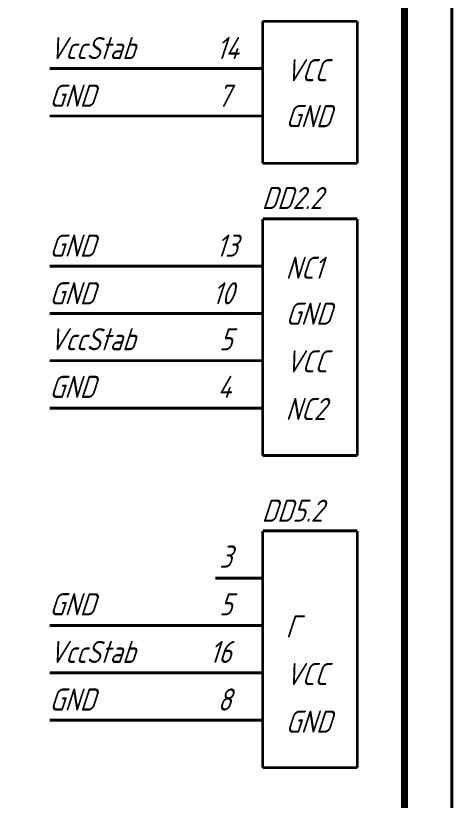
# Model space of a CAD drawing. Header units: millimetres. Extents: x 0 to 420, y 0 to 297.
# Drawn here: x 373.9 to 420.1, y 82.7 to 165.6 of the extents above; entities that cross this region are included whole.
import ezdxf

# ---------------------------------------------------------------- set-up
doc = ezdxf.new("R2010")
doc.units = ezdxf.units.MM
doc.layers.add('Sheet', color=255, linetype='Continuous')
doc.styles.add('GOST', font='', dxfattribs={"oblique": 18})
doc.styles.get('GOST').set_extended_font_data('GOST type A')

msp = doc.modelspace()

# ---------------------------------------------------------------- linework, layer by layer
at = {"layer": 'Sheet'}
for points, const_width in [([(0.045, 297), (419.978, 297), (419.978, 0), (0.045, 0), (0.045, 297)], 0.3), ([(0.045, 297), (0.045, 0), (419.978, 0), (419.978, 297), (0.045, 297), (0.045, 297)], 0.0991), ([(0.045, 297), (0.045, 0), (419.978, 0), (419.978, 297), (0.045, 297), (0.045, 297)], 0.0991)]:
    msp.add_lwpolyline(points, close=True, dxfattribs=dict(at, const_width=const_width))
for points, const_width in [([(414.97, 291.992), (414.97, 292.361), (414.97, 4.618)], 0.749), ([(399.97, 149.982), (399.97, 164.985)], 0.3), ([(399.97, 164.985), (409.985, 164.985)], 0.3), ([(409.985, 164.985), (409.985, 149.982)], 0.3), ([(377.47, 159.999), (379.985, 159.999), (379.985, 159.999), (394.985, 159.999)], 0.3), ([(399.97, 159.999), (394.985, 159.999)], 0.3), ([(377.47, 154.991), (379.985, 154.991), (379.985, 154.991), (394.985, 154.991)], 0.3), ([(399.97, 154.991), (394.985, 154.991)], 0.3), ([(409.985, 149.982), (399.97, 149.982)], 0.3), ([(399.97, 119.122), (399.97, 144.119)], 0.3), ([(399.97, 144.119), (409.985, 144.119)], 0.3), ([(409.985, 144.119), (409.985, 119.122)], 0.3), ([(377.47, 139.133), (379.985, 139.133), (379.985, 139.133), (394.985, 139.133)], 0.3), ([(399.97, 139.133), (394.985, 139.133)], 0.3), ([(377.47, 134.125), (379.985, 134.125), (379.985, 134.125), (394.985, 134.125)], 0.3), ([(399.97, 134.125), (394.985, 134.125)], 0.3), ([(377.47, 129.139), (379.985, 129.139), (379.985, 129.139), (394.985, 129.139)], 0.3), ([(399.97, 129.139), (394.985, 129.139)], 0.3), ([(377.47, 124.131), (379.985, 124.131), (379.985, 124.131), (394.985, 124.131)], 0.3), ([(399.97, 124.131), (394.985, 124.131)], 0.3), ([(409.985, 119.122), (399.97, 119.122)], 0.3), ([(399.97, 86.168), (399.97, 111.165)], 0.3), ([(399.97, 111.165), (409.985, 111.165)], 0.3), ([(409.985, 111.165), (409.985, 86.168)], 0.3), ([(399.97, 106.179), (394.985, 106.179)], 0.3), ([(377.47, 101.171), (379.985, 101.171), (379.985, 101.171), (394.985, 101.171)], 0.3), ([(399.97, 101.171), (394.985, 101.171)], 0.3), ([(377.47, 96.185), (379.985, 96.185), (379.985, 96.185), (394.985, 96.185)], 0.3), ([(399.97, 96.185), (394.985, 96.185)], 0.3), ([(377.47, 91.177), (379.985, 91.177), (379.985, 91.177), (394.985, 91.177)], 0.3), ([(399.97, 91.177), (394.985, 91.177)], 0.3), ([(409.985, 86.168), (399.97, 86.168)], 0.3)]:
    msp.add_lwpolyline(points, dxfattribs=dict(at, const_width=const_width))

# ---------------------------------------------------------------- texts
at = {"layer": 'Sheet', "style": 'GOST', "oblique": 18}
for s, height, p in [('VccStab', 2.3358, (377.425, 160.987)), ('14', 2.3358, (395.087, 160.987)), ('VCC', 2.3358, (402.395, 158.652)), ('GND', 2.3358, (377.425, 155.956)), ('7', 2.336, (395.21, 155.956)), ('GND', 2.3358, (402.395, 153.8)), ('DD2.2', 2.3358, (399.88, 145.152)), ('GND', 2.3358, (377.425, 140.122)), ('13', 2.3358, (395.06, 140.122)), ('NC1', 2.3358, (402.395, 137.786)), ('GND', 2.3358, (377.425, 135.091)), ('10', 2.3358, (394.655, 135.091)), ('GND', 2.3358, (402.395, 132.935)), ('VccStab', 2.3358, (377.425, 130.24)), ('5', 2.336, (395.389, 130.24)), ('VCC', 2.3358, (402.395, 127.904)), ('GND', 2.3358, (377.425, 125.209)), ('4', 2.336, (395.21, 125.209)), ('NC2', 2.3358, (402.395, 122.873)), ('DD5.2', 2.3358, (399.88, 112.131)), ('3', 2.336, (395.389, 107.28)), ('GND', 2.3358, (377.425, 102.249)), ('5', 2.336, (395.389, 102.249)), ('Г', 2.336, (402.395, 99.913)), ('VccStab', 2.3358, (377.425, 97.218)), ('16', 2.3358, (394.357, 97.218)), ('VCC', 2.3358, (402.395, 94.882)), ('GND', 2.3358, (377.425, 92.187)), ('8', 2.336, (395.21, 92.187)), ('GND', 2.3358, (402.395, 89.851))]:
    msp.add_text(s, height=height, dxfattribs=at).set_placement(p)

doc.saveas('drawing.dxf')
